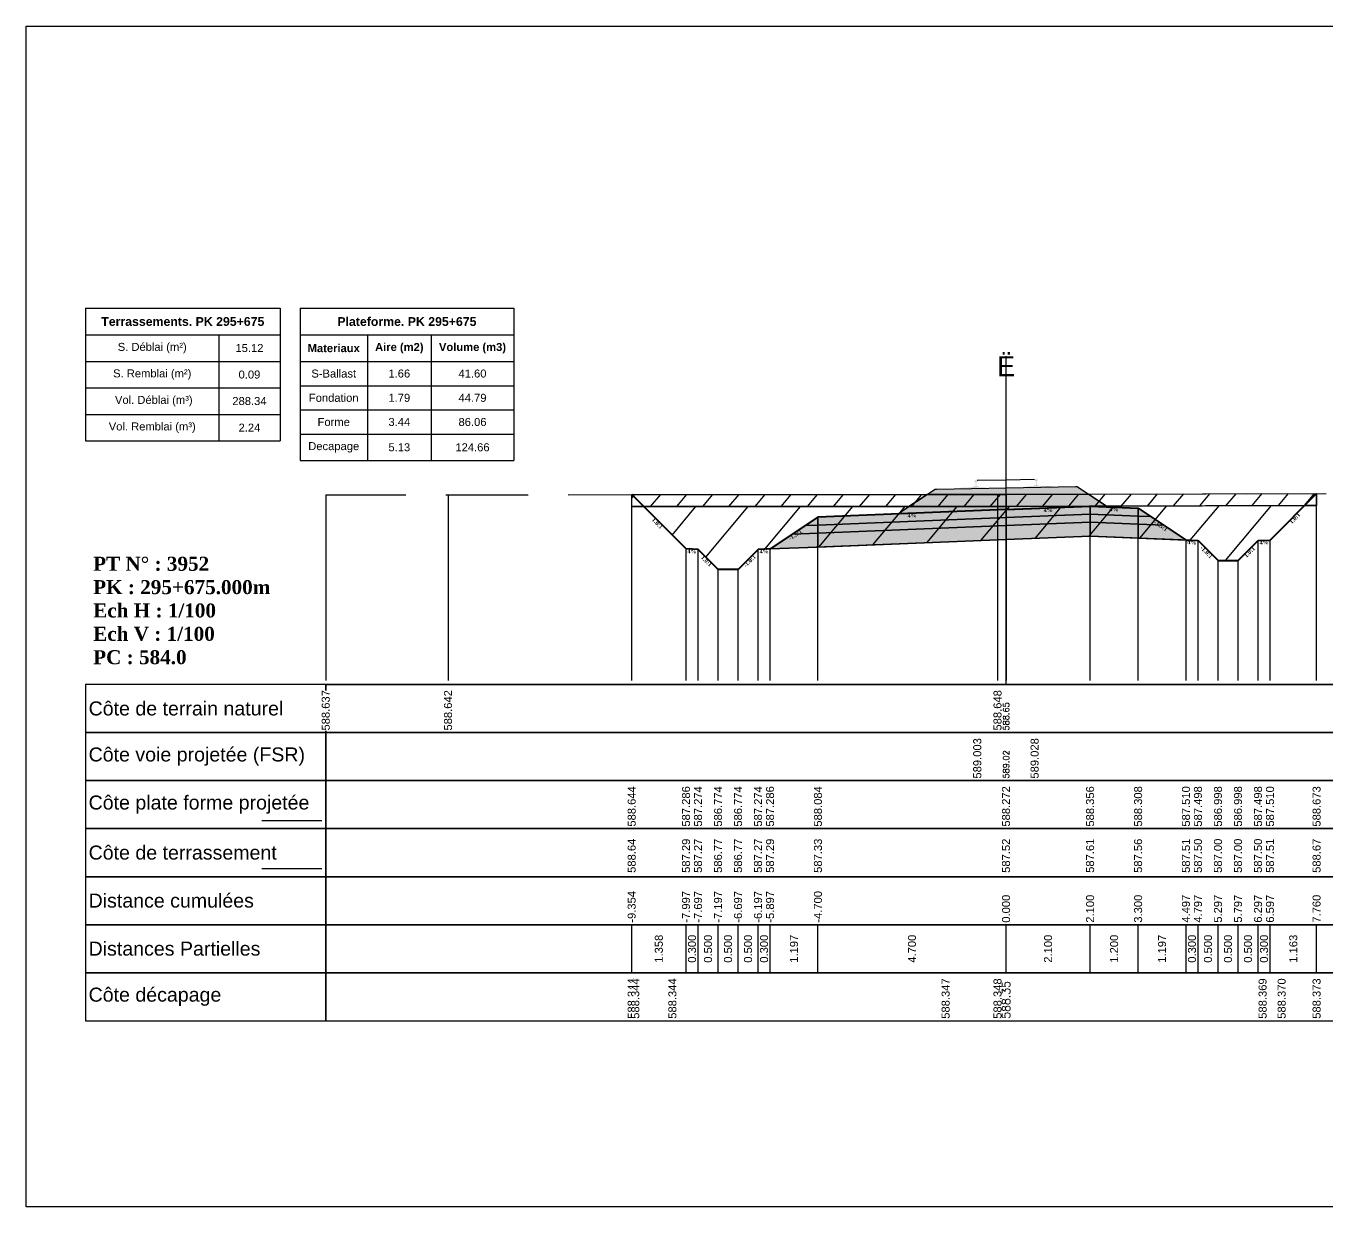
# Model space of a CAD drawing. Header units: millimetres. Extents: x 2762 to 3076, y 916 to 3305.
# Drawn here: x 2873.89 to 2906.4, y 3105.63 to 3135.13 of the extents above; entities that cross this region are included whole.
import ezdxf

# ---------------------------------------------------------------- set-up
doc = ezdxf.new("R2010")
doc.units = ezdxf.units.MM
doc.header["$LTSCALE"] = 2
doc.linetypes.add('CACHE', pattern=[9.525, 6.35, -3.175])
doc.linetypes.add('DASHED', pattern=[0.75, 0.5, -0.25])
for name, color, linetype in [('C-ANNO-TABL', 1, 'Continuous'), ('C-ANNO-TABL-TEXT', 150, 'Continuous'), ('C-ANNO-TABL-TITL', 150, 'Continuous'), ('C-ANNO-TABL-TTBL', 5, 'Continuous'), ('C-ROAD-CORR', 5, 'Continuous'), ('C-ROAD-SCTN', 7, 'Continuous')]:
    doc.layers.add(name, color=color, linetype=linetype)
doc.styles.add('ARIAL', font='arial.ttf')
doc.styles.add('C3D_Etiquette', font='romans.shx')
doc.styles.add('C3D_Profil_Travers', font='romans.shx')
doc.styles.get("Standard").update_dxf_attribs({"font": 'arial.ttf'})

msp = doc.modelspace()

# ---------------------------------------------------------------- hatches: boundary and pattern name
at = {"linetype": 'Continuous', "lineweight": -3}
msp.add_hatch(color=254, dxfattribs=at).paths.add_polyline_path([(2897.169, 3123.395), (2897.166, 3123.58), (2897.28, 3123.603), (2897.628, 3123.609), (2897.628, 3123.614), (2897.554, 3123.613), (2897.554, 3123.623), (2897.555, 3123.624), (2897.556, 3123.624), (2897.558, 3123.625), (2897.578, 3123.627), (2897.581, 3123.627), (2897.584, 3123.629), (2897.612, 3123.64), (2897.614, 3123.641), (2897.615, 3123.642), (2897.616, 3123.644), (2897.617, 3123.648), (2897.618, 3123.655), (2897.619, 3123.664), (2897.62, 3123.674), (2897.62, 3123.698), (2897.619, 3123.714), (2897.618, 3123.72), (2897.617, 3123.726), (2897.616, 3123.731), (2897.616, 3123.733), (2897.615, 3123.736), (2897.614, 3123.738), (2897.613, 3123.739), (2897.612, 3123.741), (2897.61, 3123.741), (2897.595, 3123.747), (2897.592, 3123.748), (2897.592, 3123.749), (2897.591, 3123.751), (2897.591, 3123.753), (2897.591, 3123.771), (2897.591, 3123.776), (2897.592, 3123.778), (2897.594, 3123.78), (2897.596, 3123.782), (2897.599, 3123.783), (2897.6, 3123.784), (2897.604, 3123.785), (2897.608, 3123.785), (2897.611, 3123.785), (2897.615, 3123.786), (2897.62, 3123.786), (2897.623, 3123.786), (2897.626, 3123.786), (2897.63, 3123.786), (2897.633, 3123.786), (2897.637, 3123.786), (2897.642, 3123.786), (2897.645, 3123.786), (2897.649, 3123.785), (2897.653, 3123.785), (2897.654, 3123.784), (2897.656, 3123.783), (2897.659, 3123.781), (2897.661, 3123.779), (2897.662, 3123.777), (2897.663, 3123.772), (2897.663, 3123.754), (2897.663, 3123.752), (2897.662, 3123.75), (2897.662, 3123.749), (2897.659, 3123.748), (2897.644, 3123.742), (2897.643, 3123.741), (2897.641, 3123.74), (2897.64, 3123.738), (2897.64, 3123.737), (2897.639, 3123.733), (2897.638, 3123.731), (2897.638, 3123.727), (2897.637, 3123.721), (2897.637, 3123.714), (2897.636, 3123.698), (2897.637, 3123.675), (2897.638, 3123.664), (2897.639, 3123.655), (2897.641, 3123.648), (2897.642, 3123.644), (2897.642, 3123.643), (2897.644, 3123.641), (2897.646, 3123.64), (2897.674, 3123.63), (2897.677, 3123.629), (2897.681, 3123.629), (2897.701, 3123.627), (2897.702, 3123.627), (2897.703, 3123.626), (2897.704, 3123.625), (2897.704, 3123.615), (2897.63, 3123.614), (2897.63, 3123.609), (2897.834, 3123.612), (2897.966, 3123.584), (2898.8, 3123.598), (2898.931, 3123.631), (2899.135, 3123.635), (2899.135, 3123.64), (2899.061, 3123.639), (2899.061, 3123.649), (2899.062, 3123.65), (2899.063, 3123.651), (2899.064, 3123.651), (2899.084, 3123.653), (2899.088, 3123.654), (2899.091, 3123.655), (2899.119, 3123.666), (2899.121, 3123.667), (2899.122, 3123.668), (2899.123, 3123.67), (2899.124, 3123.674), (2899.125, 3123.681), (2899.126, 3123.69), (2899.127, 3123.701), (2899.126, 3123.724), (2899.125, 3123.74), (2899.125, 3123.747), (2899.124, 3123.753), (2899.123, 3123.757), (2899.123, 3123.759), (2899.122, 3123.762), (2899.121, 3123.764), (2899.12, 3123.766), (2899.118, 3123.767), (2899.117, 3123.768), (2899.102, 3123.773), (2899.099, 3123.774), (2899.098, 3123.775), (2899.098, 3123.777), (2899.098, 3123.779), (2899.097, 3123.797), (2899.098, 3123.802), (2899.099, 3123.804), (2899.101, 3123.806), (2899.103, 3123.808), (2899.106, 3123.809), (2899.107, 3123.81), (2899.11, 3123.811), (2899.114, 3123.811), (2899.118, 3123.812), (2899.122, 3123.812), (2899.127, 3123.812), (2899.13, 3123.812), (2899.133, 3123.812), (2899.136, 3123.812), (2899.14, 3123.812), (2899.144, 3123.812), (2899.149, 3123.812), (2899.152, 3123.812), (2899.156, 3123.812), (2899.16, 3123.811), (2899.161, 3123.81), (2899.163, 3123.809), (2899.165, 3123.808), (2899.168, 3123.805), (2899.169, 3123.803), (2899.169, 3123.799), (2899.17, 3123.781), (2899.17, 3123.778), (2899.169, 3123.777), (2899.169, 3123.776), (2899.166, 3123.774), (2899.151, 3123.768), (2899.149, 3123.767), (2899.148, 3123.766), (2899.147, 3123.765), (2899.146, 3123.763), (2899.146, 3123.759), (2899.145, 3123.758), (2899.144, 3123.753), (2899.144, 3123.747), (2899.143, 3123.741), (2899.143, 3123.725), (2899.143, 3123.701), (2899.145, 3123.691), (2899.146, 3123.682), (2899.147, 3123.675), (2899.148, 3123.67), (2899.149, 3123.669), (2899.15, 3123.668), (2899.153, 3123.666), (2899.181, 3123.656), (2899.184, 3123.655), (2899.187, 3123.655), (2899.207, 3123.654), (2899.209, 3123.653), (2899.21, 3123.653), (2899.211, 3123.651), (2899.211, 3123.642), (2899.137, 3123.64), (2899.137, 3123.635), (2899.485, 3123.641), (2899.6, 3123.622), (2899.604, 3123.437)])
h = msp.add_hatch(dxfattribs=at)
h.set_pattern_fill('_U', color=150, scale=0.5, angle=50, style=0, pattern_type=0)
h.set_pattern_definition([(50, (2905.8386, 3123.15603), (-0.383022, 0.321394), [])])
h.paths.add_polyline_path([(2905.839, 3123.156), (2906.14, 3123.457), (2906.14, 3123.157)])
h.paths.add_polyline_path([(2900.453, 3123.139), (2900.48, 3123.14), (2900.502, 3123.139)])
h.paths.add_polyline_path([(2900.441, 3123.439), (2906.14, 3123.457), (2905.839, 3123.156), (2900.889, 3123.14)])
h.paths.add_polyline_path([(2895.953, 3123.13), (2896.404, 3123.431), (2898.167, 3123.431), (2900.441, 3123.439), (2900.889, 3123.14), (2900.502, 3123.139), (2900.48, 3123.14), (2900.453, 3123.139), (2898.167, 3123.131)])
h.paths.add_polyline_path([(2889.025, 3123.427), (2896.404, 3123.431), (2895.953, 3123.13), (2889.325, 3123.128)])
h.paths.add_polyline_path([(2889.025, 3123.127), (2889.025, 3123.427), (2889.325, 3123.128)])
h = msp.add_hatch(dxfattribs=at)
h.set_pattern_fill('_U', color=3, angle=50, style=0, pattern_type=0)
h.set_pattern_definition([(50, (2905.8386, 3123.156), (-0.766044, 0.64279), [])])
h.paths.add_polyline_path([(2905.839, 3123.156), (2906.14, 3123.457), (2906.14, 3123.157)])
h.paths.add_polyline_path([(2889.025, 3123.127), (2889.025, 3123.427), (2889.325, 3123.128)])
h = msp.add_hatch(dxfattribs=at)
h.set_pattern_fill('GRAVEL', color=252, scale=0.009, style=0)
h.set_pattern_definition([(228.0128, (2900.666766, 3123.367463), (-1.8288, -2.0574), [0.030755, -3.0447435]), (184.96974, (2900.646192, 3123.344603), (2.743199999, 0.228600013), [0.0527764, -5.2248644]), (132.51045, (2900.593614, 3123.340031), (2.286, -2.5146), [0.0372133, -3.684125]), (267.2737, (2900.50446, 3123.282881), (0.2286, 4.572), [0.0480604, -4.7579794]), (292.83365, (2900.502174, 3123.234875), (-1.143, 2.7432), [0.047127, -4.6655827]), (357.2737, (2900.520462, 3123.191441), (-4.572, 0.2286), [0.0480604, -4.7579794]), (37.69424, (2900.568468, 3123.189155), (-2.9718, -2.286), [0.0635574, -6.2921804]), (72.25533, (2900.61876, 3123.228017), (1.6002, 5.0292), [0.0600048, -5.940473]), (121.42957, (2900.637048, 3123.285167), (-1.8288, 2.9718), [0.048223, -4.774099]), (175.23636, (2900.611902, 3123.326315), (2.5146, -0.2286), [0.055054, -2.697654]), (222.39744, (2900.557038, 3123.330887), (-2.7432, -2.5146), [0.071197, -7.0485095]), (138.81407, (2900.730774, 3123.280595), (-1.6002, 1.3716), [0.0243004, -2.405751]), (171.46923, (2900.712486, 3123.296597), (2.9718, -0.4572), [0.0462314, -4.5769175]), (225, (2900.66677, 3123.30346), (-3e-17, -0.2286), [0.032329, -0.29096]), (203.1986, (2900.650764, 3123.330887), (1.143, 0.4572), [0.01741, -1.723556]), (291.8014, (2900.63476, 3123.32403), (-0.2286, 0.6858), [0.024621, -1.206428]), (30.9638, (2900.643906, 3123.30117), (0.6858, 0.4572), [0.039989, -1.292967]), (161.565, (2900.678196, 3123.32174), (0.4572, -0.2286), [0.028916, -0.693981]), (16.38954, (2900.502174, 3123.324029), (2.286, 0.6858), [0.040508, -4.0102944]), (70.34618, (2900.541036, 3123.33546), (-0.9144, -2.5146), [0.033984, -3.3643994]), (293.1986, (2900.678196, 3123.367463), (-0.4572, 1.143), [0.034819, -1.7061465]), (343.61046, (2900.691912, 3123.335459), (-2.286, 0.6858), [0.040508, -4.0102944]), (339.44395, (2900.502174, 3123.182297), (-1.143, 0.4572), [0.039063, -1.914096]), (294.77514, (2900.53875, 3123.168581), (-1.143, 2.5146), [0.0327305, -3.2403234]), (66.8014, (2900.680482, 3123.138863), (0.4572, 1.143), [0.034819, -1.7061465]), (17.35402, (2900.694198, 3123.170867), (-2.9718, -0.9144), [0.0383204, -3.793714]), (69.44395, (2900.568468, 3123.138863), (-0.4572, -1.143), [0.0195316, -1.933628]), (101.3099, (2900.666766, 3123.138863), (-0.2286, 0.9144), [0.011656, -1.1539795]), (165.9638, (2900.66448, 3123.150293), (0.6858, -0.2286), [0.047127, -0.895415]), (186.009, (2900.61876, 3123.161723), (2.286, 0.2286), [0.043674, -4.323723]), (303.69, (2900.643906, 3123.280595), (-0.2286, 0.4572), [0.032969, -0.79126]), (353.15723, (2900.662194, 3123.253163), (3.8862, -0.4572), [0.05756, -5.698441]), (60.9454, (2900.719344, 3123.246305), (-0.9144, -1.6002), [0.023536, -2.330045]), (90, (2900.73077, 3123.26688), (-0.2286, 0.2286), [0.013716, -0.214884]), (120.25644, (2900.614188, 3123.168581), (0.9144, -1.6002), [0.031758, -3.1440547]), (48.0128, (2900.598186, 3123.196013), (1.8288, 2.0574), [0.06151, -3.0139886]), (0, (2900.63933, 3123.24173), (0.2286, 0.2286), [0.059436, -0.169164]), (325.30485, (2900.69877, 3123.241733), (2.286, -1.6002), [0.036145, -3.5783385]), (254.0546, (2900.728488, 3123.22116), (-0.2286, -0.9144), [0.033285, -1.6309485]), (207.64598, (2900.719344, 3123.189155), (-4.3434, -2.286), [0.054193, -5.365122]), (175.42608, (2900.671338, 3123.164009), (-2.9718, 0.2286), [0.0573327, -5.675926])])
h.paths.add_polyline_path([(2900.502, 3123.139), (2900.889, 3123.14), (2900.916, 3123.122)])
h.paths.add_polyline_path([(2896.404, 3123.431), (2896.608, 3123.567), (2896.652, 3123.567), (2900.114, 3123.627), (2900.158, 3123.627), (2900.441, 3123.439), (2898.167, 3123.431)])
h.paths.add_polyline_path([(2895.953, 3123.13), (2896.404, 3123.431), (2898.167, 3123.431), (2900.441, 3123.439), (2900.889, 3123.14), (2900.502, 3123.139), (2900.48, 3123.14), (2900.453, 3123.139), (2898.167, 3123.131)])
h.paths.add_polyline_path([(2895.679, 3122.948), (2895.953, 3123.13), (2898.167, 3123.131), (2900.453, 3123.139)])
h = msp.add_hatch(dxfattribs=at)
h.set_pattern_fill('_U', color=1, angle=50, style=0, pattern_type=0)
h.set_pattern_definition([(50, (2889.3252, 3123.1275), (-0.766044, 0.64279), [])])
h.paths.add_polyline_path([(2889.325, 3123.128), (2898.167, 3123.131), (2905.839, 3123.156), (2904.976, 3122.294), (2904.676, 3122.282), (2904.176, 3121.782), (2903.676, 3121.782), (2903.176, 3122.282), (2900.48, 3122.39), (2892.183, 3122.058), (2891.683, 3121.558), (2891.183, 3121.558), (2890.683, 3122.058), (2890.383, 3122.07)])
h = msp.add_hatch(color=11, dxfattribs=at)
h.paths.add_polyline_path([(2901.68, 3122.892), (2901.68, 3123.092), (2901.999, 3122.879)])
h.paths.add_polyline_path([(2900.48, 3122.94), (2900.48, 3123.14), (2901.68, 3123.092), (2901.68, 3122.892)])
h.paths.add_polyline_path([(2898.38, 3122.856), (2898.38, 3123.056), (2900.48, 3123.14), (2900.48, 3122.94)])
h.paths.add_polyline_path([(2893.68, 3122.668), (2893.68, 3122.868), (2898.38, 3123.056), (2898.38, 3122.856)])
h.paths.add_polyline_path([(2893.36, 3122.655), (2893.68, 3122.868), (2893.68, 3122.668)])
h = msp.add_hatch(color=30, dxfattribs=at)
h.paths.add_polyline_path([(2901.68, 3122.692), (2901.68, 3122.892), (2901.999, 3122.879), (2902.318, 3122.666)])
h.paths.add_polyline_path([(2900.48, 3122.74), (2900.48, 3122.94), (2901.68, 3122.892), (2901.68, 3122.692)])
h.paths.add_polyline_path([(2898.38, 3122.656), (2898.38, 3122.856), (2900.48, 3122.94), (2900.48, 3122.74)])
h.paths.add_polyline_path([(2893.68, 3122.468), (2893.68, 3122.668), (2898.38, 3122.856), (2898.38, 3122.656)])
h.paths.add_polyline_path([(2893.041, 3122.442), (2893.36, 3122.655), (2893.68, 3122.668), (2893.68, 3122.468)])
h = msp.add_hatch(color=83, dxfattribs=at)
h.paths.add_polyline_path([(2901.68, 3122.342), (2901.68, 3122.692), (2902.318, 3122.666), (2902.876, 3122.294)])
h.paths.add_polyline_path([(2900.48, 3122.39), (2900.48, 3122.74), (2901.68, 3122.692), (2901.68, 3122.342)])
h.paths.add_polyline_path([(2898.38, 3122.306), (2898.38, 3122.656), (2900.48, 3122.74), (2900.48, 3122.39)])
h.paths.add_polyline_path([(2893.68, 3122.118), (2893.68, 3122.468), (2898.38, 3122.656), (2898.38, 3122.306)])
h.paths.add_polyline_path([(2892.483, 3122.07), (2893.041, 3122.442), (2893.68, 3122.468), (2893.68, 3122.118)])

# ---------------------------------------------------------------- linework, layer by layer
at = {"color": 7, "linetype": 'Continuous', "lineweight": -3}
for p, q in [((2898.38, 3118.684), (2898.38, 3126.884)), ((2881.379, 3118.684), (2915.381, 3118.684)), ((2889.025, 3111.484), (2889.025, 3112.684)), ((2890.383, 3111.484), (2890.383, 3112.684)), ((2890.383, 3111.484), (2890.383, 3112.684)), ((2890.683, 3111.484), (2890.683, 3112.684)), ((2890.683, 3111.484), (2890.683, 3112.684)), ((2891.183, 3111.484), (2891.183, 3112.684)), ((2891.183, 3111.484), (2891.183, 3112.684)), ((2891.683, 3111.484), (2891.683, 3112.684)), ((2891.683, 3111.484), (2891.683, 3112.684)), ((2892.183, 3111.484), (2892.183, 3112.684)), ((2892.183, 3111.484), (2892.183, 3112.684)), ((2892.483, 3111.484), (2892.483, 3112.684)), ((2892.483, 3111.484), (2892.483, 3112.684)), ((2893.68, 3111.484), (2893.68, 3112.684)), ((2893.68, 3111.484), (2893.68, 3112.684)), ((2898.38, 3111.484), (2898.38, 3112.684)), ((2898.38, 3111.484), (2898.38, 3112.684)), ((2900.48, 3111.484), (2900.48, 3112.684)), ((2900.48, 3111.484), (2900.48, 3112.684)), ((2901.68, 3111.484), (2901.68, 3112.684)), ((2901.68, 3111.484), (2901.68, 3112.684)), ((2902.876, 3111.484), (2902.876, 3112.684)), ((2902.876, 3111.484), (2902.876, 3112.684)), ((2903.176, 3111.484), (2903.176, 3112.684)), ((2903.176, 3111.484), (2903.176, 3112.684)), ((2903.676, 3111.484), (2903.676, 3112.684)), ((2903.676, 3111.484), (2903.676, 3112.684)), ((2904.176, 3111.484), (2904.176, 3112.684)), ((2904.176, 3111.484), (2904.176, 3112.684)), ((2904.676, 3111.484), (2904.676, 3112.684)), ((2904.676, 3111.484), (2904.676, 3112.684)), ((2904.976, 3111.484), (2904.976, 3112.684)), ((2904.976, 3111.484), (2904.976, 3112.684)), ((2906.14, 3111.484), (2906.14, 3112.684))]:
    msp.add_line(p, q, dxfattribs=at)
at = {"color": 251, "linetype": 'Continuous', "lineweight": -3}
for p, q in [((2896.404, 3123.431), (2896.608, 3123.567)), ((2896.608, 3123.567), (2896.652, 3123.567)), ((2896.652, 3123.567), (2900.114, 3123.627)), ((2900.114, 3123.627), (2900.158, 3123.627)), ((2900.158, 3123.627), (2900.441, 3123.439)), ((2900.453, 3123.139), (2895.679, 3122.948)), ((2895.679, 3122.948), (2895.953, 3123.13)), ((2895.953, 3123.13), (2896.404, 3123.431)), ((2898.167, 3123.131), (2895.953, 3123.13)), ((2895.953, 3123.13), (2898.167, 3123.131)), ((2898.167, 3123.431), (2896.404, 3123.431)), ((2896.404, 3123.431), (2898.167, 3123.431)), ((2900.441, 3123.439), (2898.167, 3123.431)), ((2898.167, 3123.431), (2900.441, 3123.439)), ((2900.453, 3123.139), (2898.167, 3123.131)), ((2898.167, 3123.131), (2900.453, 3123.139)), ((2898.38, 3123.056), (2900.48, 3123.14)), ((2900.441, 3123.439), (2900.889, 3123.14)), ((2900.48, 3123.14), (2900.453, 3123.139)), ((2900.502, 3123.139), (2900.48, 3123.14)), ((2900.48, 3122.94), (2900.48, 3123.14)), ((2900.48, 3123.14), (2901.68, 3123.092)), ((2900.48, 3123.14), (2900.48, 3122.94)), ((2900.502, 3123.139), (2900.889, 3123.14)), ((2900.889, 3123.14), (2900.502, 3123.139)), ((2900.916, 3123.122), (2900.502, 3123.139)), ((2900.889, 3123.14), (2900.916, 3123.122)), ((2893.36, 3122.655), (2893.68, 3122.868)), ((2893.68, 3122.868), (2898.38, 3123.056)), ((2893.68, 3122.668), (2893.68, 3122.868)), ((2893.68, 3122.868), (2893.68, 3122.668)), ((2898.38, 3122.856), (2893.68, 3122.668)), ((2898.38, 3122.856), (2898.38, 3123.056)), ((2898.38, 3123.056), (2898.38, 3122.856)), ((2900.48, 3122.94), (2898.38, 3122.856)), ((2901.68, 3122.892), (2900.48, 3122.94)), ((2901.68, 3122.892), (2901.68, 3123.092)), ((2901.68, 3123.092), (2901.999, 3122.879)), ((2901.68, 3123.092), (2901.68, 3122.892)), ((2901.999, 3122.879), (2901.68, 3122.892)), ((2893.68, 3122.668), (2893.36, 3122.655))]:
    msp.add_line(p, q, dxfattribs=at)
at = {"color": 105, "linetype": 'DASHED', "lineweight": -3, "ltscale": 2}
for p, q in [((2898.38, 3123.432), (2914.357, 3123.483)), ((2881.38, 3123.421), (2884.436, 3123.425)), ((2884.436, 3123.425), (2898.167, 3123.431)), ((2898.167, 3123.431), (2898.38, 3123.432))]:
    msp.add_line(p, q, dxfattribs=at)
at = {"color": 253, "linetype": 'Continuous', "lineweight": -3}
for p, q in [((2900.441, 3123.439), (2906.14, 3123.457)), ((2905.839, 3123.156), (2906.14, 3123.457)), ((2906.14, 3123.457), (2905.839, 3123.156)), ((2905.839, 3123.156), (2906.14, 3123.457)), ((2906.14, 3123.457), (2906.14, 3123.157)), ((2906.14, 3123.457), (2906.14, 3123.157)), ((2889.025, 3123.427), (2896.404, 3123.431)), ((2889.325, 3123.128), (2889.025, 3123.427)), ((2889.025, 3123.127), (2889.025, 3123.427)), ((2889.025, 3123.427), (2889.325, 3123.128)), ((2889.025, 3123.127), (2889.025, 3123.427)), ((2889.025, 3123.427), (2889.325, 3123.128)), ((2889.325, 3123.128), (2889.025, 3123.127)), ((2889.325, 3123.128), (2889.025, 3123.127)), ((2889.325, 3123.128), (2898.167, 3123.131)), ((2895.953, 3123.13), (2889.325, 3123.128)), ((2890.383, 3122.07), (2889.325, 3123.128)), ((2895.953, 3123.13), (2896.404, 3123.431)), ((2896.404, 3123.431), (2895.953, 3123.13)), ((2898.167, 3123.131), (2895.953, 3123.13)), ((2896.404, 3123.431), (2898.167, 3123.431)), ((2898.167, 3123.431), (2900.441, 3123.439)), ((2898.167, 3123.131), (2905.839, 3123.156)), ((2900.453, 3123.139), (2898.167, 3123.131)), ((2900.889, 3123.14), (2900.441, 3123.439)), ((2900.441, 3123.439), (2900.889, 3123.14)), ((2900.453, 3123.139), (2900.48, 3123.14)), ((2900.48, 3123.14), (2900.453, 3123.139)), ((2900.502, 3123.139), (2900.453, 3123.139)), ((2900.48, 3123.14), (2900.502, 3123.139)), ((2900.502, 3123.139), (2900.48, 3123.14)), ((2900.889, 3123.14), (2900.502, 3123.139)), ((2905.839, 3123.156), (2900.889, 3123.14)), ((2905.839, 3123.156), (2904.976, 3122.294)), ((2906.14, 3123.157), (2905.839, 3123.156)), ((2906.14, 3123.157), (2905.839, 3123.156)), ((2900.48, 3122.39), (2892.183, 3122.058)), ((2903.176, 3122.282), (2900.48, 3122.39)), ((2903.676, 3121.782), (2903.176, 3122.282)), ((2904.676, 3122.282), (2904.176, 3121.782)), ((2904.976, 3122.294), (2904.676, 3122.282)), ((2890.683, 3122.058), (2890.383, 3122.07)), ((2891.183, 3121.558), (2890.683, 3122.058)), ((2892.183, 3122.058), (2891.683, 3121.558)), ((2891.683, 3121.558), (2891.183, 3121.558)), ((2904.176, 3121.782), (2903.676, 3121.782))]:
    msp.add_line(p, q, dxfattribs=at)
at = {"color": 8, "linetype": 'CACHE', "lineweight": -3}
for p, q in [((2906.14, 3118.784), (2906.14, 3123.457)), ((2889.025, 3118.784), (2889.025, 3123.427)), ((2898.38, 3118.784), (2898.38, 3122.306)), ((2898.38, 3118.784), (2898.38, 3122.306)), ((2900.48, 3118.784), (2900.48, 3122.39)), ((2901.68, 3118.784), (2901.68, 3122.342)), ((2902.876, 3118.784), (2902.876, 3122.294)), ((2903.176, 3118.784), (2903.176, 3122.282)), ((2904.676, 3118.784), (2904.676, 3122.282)), ((2904.976, 3118.784), (2904.976, 3122.294)), ((2890.383, 3118.784), (2890.383, 3122.07)), ((2890.683, 3118.784), (2890.683, 3122.058)), ((2892.183, 3118.784), (2892.183, 3122.058)), ((2892.483, 3118.784), (2892.483, 3122.07)), ((2893.68, 3118.784), (2893.68, 3122.118)), ((2891.183, 3118.784), (2891.183, 3121.558)), ((2891.683, 3118.784), (2891.683, 3121.558)), ((2903.676, 3118.784), (2903.676, 3121.782)), ((2904.176, 3118.784), (2904.176, 3121.782))]:
    msp.add_line(p, q, dxfattribs=at)
at = {"color": 98, "linetype": 'CACHE', "lineweight": -3}
for p, q in [((2881.38, 3123.421), (2881.38, 3118.784)), ((2884.436, 3123.425), (2884.436, 3118.784)), ((2898.167, 3123.431), (2898.167, 3118.784)), ((2898.38, 3123.432), (2898.38, 3118.784))]:
    msp.add_line(p, q, dxfattribs=at)
at = {"color": 6, "linetype": 'Continuous', "lineweight": -3}
for p, q in [((2889.025, 3123.127), (2889.115, 3123.127)), ((2889.115, 3123.127), (2890.043, 3123.128)), ((2890.043, 3123.128), (2896.87, 3123.131)), ((2896.87, 3123.131), (2898.167, 3123.131)), ((2898.167, 3123.131), (2898.38, 3123.132)), ((2898.38, 3123.132), (2904.791, 3123.153)), ((2904.791, 3123.153), (2905.267, 3123.154)), ((2905.267, 3123.154), (2906.14, 3123.157))]:
    msp.add_line(p, q, dxfattribs=at)
at = {"color": 53, "linetype": 'Continuous', "lineweight": -3}
for p, q in [((2893.68, 3122.668), (2898.38, 3122.856)), ((2898.38, 3122.856), (2900.48, 3122.94)), ((2898.38, 3122.656), (2898.38, 3122.856)), ((2898.38, 3122.856), (2898.38, 3122.656)), ((2900.48, 3122.74), (2900.48, 3122.94)), ((2900.48, 3122.94), (2901.68, 3122.892)), ((2900.48, 3122.94), (2900.48, 3122.74)), ((2901.68, 3122.692), (2901.68, 3122.892)), ((2901.68, 3122.892), (2901.999, 3122.879)), ((2901.68, 3122.892), (2901.68, 3122.692)), ((2901.999, 3122.879), (2902.318, 3122.666)), ((2893.041, 3122.442), (2893.36, 3122.655)), ((2893.36, 3122.655), (2893.68, 3122.668)), ((2893.68, 3122.468), (2893.68, 3122.668)), ((2893.68, 3122.668), (2893.68, 3122.468)), ((2898.38, 3122.656), (2893.68, 3122.468)), ((2893.68, 3122.468), (2898.38, 3122.656)), ((2900.48, 3122.74), (2898.38, 3122.656)), ((2898.38, 3122.656), (2900.48, 3122.74)), ((2898.38, 3122.306), (2898.38, 3122.656)), ((2898.38, 3122.656), (2898.38, 3122.306)), ((2901.68, 3122.692), (2900.48, 3122.74)), ((2900.48, 3122.39), (2900.48, 3122.74)), ((2900.48, 3122.74), (2901.68, 3122.692)), ((2900.48, 3122.74), (2900.48, 3122.39)), ((2902.318, 3122.666), (2901.68, 3122.692)), ((2901.68, 3122.342), (2901.68, 3122.692)), ((2901.68, 3122.692), (2902.318, 3122.666)), ((2901.68, 3122.692), (2901.68, 3122.342)), ((2902.318, 3122.666), (2902.876, 3122.294)), ((2892.483, 3122.07), (2893.041, 3122.442)), ((2893.68, 3122.468), (2893.041, 3122.442)), ((2893.041, 3122.442), (2893.68, 3122.468)), ((2893.68, 3122.118), (2893.68, 3122.468)), ((2893.68, 3122.468), (2893.68, 3122.118)), ((2898.38, 3122.306), (2893.68, 3122.118)), ((2900.48, 3122.39), (2898.38, 3122.306)), ((2901.68, 3122.342), (2900.48, 3122.39)), ((2902.876, 3122.294), (2901.68, 3122.342)), ((2893.68, 3122.118), (2892.483, 3122.07))]:
    msp.add_line(p, q, dxfattribs=at)
at = {"color": 154, "linetype": 'Continuous', "lineweight": -3}
msp.add_line((2879.779, 3115.284), (2881.279, 3115.284), dxfattribs=at)
at = {"color": 1, "linetype": 'Continuous', "lineweight": -3}
msp.add_line((2879.779, 3114.084), (2881.279, 3114.084), dxfattribs=at)
at = {"color": 7, "linetype": 'Continuous', "lineweight": -3}
for points in [[(2881.379, 3117.484), (2881.379, 3118.684), (2875.379, 3118.684), (2875.379, 3117.484)], [(2881.379, 3117.484), (2915.381, 3117.484), (2915.381, 3118.684), (2881.379, 3118.684)], [(2881.379, 3116.284), (2881.379, 3117.484), (2875.379, 3117.484), (2875.379, 3116.284)], [(2881.379, 3116.284), (2915.381, 3116.284), (2915.381, 3117.484), (2881.379, 3117.484)], [(2881.379, 3115.084), (2881.379, 3116.284), (2875.379, 3116.284), (2875.379, 3115.084)], [(2881.379, 3115.084), (2915.381, 3115.084), (2915.381, 3116.284), (2881.379, 3116.284)], [(2881.379, 3113.884), (2881.379, 3115.084), (2875.379, 3115.084), (2875.379, 3113.884)], [(2881.379, 3113.884), (2915.381, 3113.884), (2915.381, 3115.084), (2881.379, 3115.084)], [(2881.379, 3112.684), (2881.379, 3113.884), (2875.379, 3113.884), (2875.379, 3112.684)], [(2881.379, 3112.684), (2915.381, 3112.684), (2915.381, 3113.884), (2881.379, 3113.884)], [(2881.379, 3111.484), (2881.379, 3112.684), (2875.379, 3112.684), (2875.379, 3111.484)], [(2881.379, 3111.484), (2915.381, 3111.484), (2915.381, 3112.684), (2881.379, 3112.684)], [(2881.379, 3110.284), (2881.379, 3111.484), (2875.379, 3111.484), (2875.379, 3110.284)], [(2881.379, 3110.284), (2915.381, 3110.284), (2915.381, 3111.484), (2881.379, 3111.484)]]:
    msp.add_3dface(points, dxfattribs=at)
at = {"layer": 'C-ANNO-TABL', "color": 7, "linetype": 'Continuous', "lineweight": -3}
for p, q in [((2875.379, 3127.419), (2878.709, 3127.419)), ((2878.709, 3127.419), (2880.238, 3127.419)), ((2878.709, 3127.419), (2878.709, 3126.757)), ((2880.738, 3127.416), (2882.42, 3127.416)), ((2882.42, 3127.416), (2884.016, 3127.416)), ((2882.42, 3127.416), (2882.42, 3126.754)), ((2884.016, 3127.416), (2886.078, 3127.416)), ((2884.016, 3127.416), (2884.016, 3126.754)), ((2875.379, 3126.757), (2878.709, 3126.757)), ((2878.709, 3126.757), (2880.238, 3126.757)), ((2878.709, 3126.757), (2878.709, 3126.095)), ((2880.738, 3126.754), (2882.42, 3126.754)), ((2882.42, 3126.754), (2884.016, 3126.754)), ((2882.42, 3126.754), (2882.42, 3126.147)), ((2884.016, 3126.754), (2886.078, 3126.754)), ((2884.016, 3126.754), (2884.016, 3126.147)), ((2875.379, 3126.095), (2878.709, 3126.095)), ((2878.709, 3126.095), (2880.238, 3126.095)), ((2878.709, 3126.095), (2878.709, 3125.432)), ((2880.738, 3126.147), (2882.42, 3126.147)), ((2882.42, 3126.147), (2884.016, 3126.147)), ((2882.42, 3126.147), (2882.42, 3125.543)), ((2884.016, 3126.147), (2886.078, 3126.147)), ((2884.016, 3126.147), (2884.016, 3125.543)), ((2875.379, 3125.432), (2878.709, 3125.432)), ((2878.709, 3125.432), (2880.238, 3125.432)), ((2878.709, 3125.432), (2878.709, 3124.77)), ((2880.738, 3125.543), (2882.42, 3125.543)), ((2882.42, 3125.543), (2884.016, 3125.543)), ((2882.42, 3125.543), (2882.42, 3124.939)), ((2884.016, 3125.543), (2886.078, 3125.543)), ((2884.016, 3125.543), (2884.016, 3124.939)), ((2880.738, 3124.939), (2882.42, 3124.939)), ((2882.42, 3124.939), (2884.016, 3124.939)), ((2882.42, 3124.939), (2882.42, 3124.28)), ((2884.016, 3124.939), (2886.078, 3124.939)), ((2884.016, 3124.939), (2884.016, 3124.28))]:
    msp.add_line(p, q, dxfattribs=at)
at = {"layer": 'C-ANNO-TABL-TTBL', "color": 7, "linetype": 'Continuous', "lineweight": -3}
for p, q in [((2875.379, 3128.084), (2880.238, 3128.084)), ((2875.379, 3128.084), (2875.379, 3127.419)), ((2880.238, 3128.084), (2880.238, 3127.419)), ((2880.738, 3128.084), (2886.078, 3128.084)), ((2880.738, 3128.084), (2880.738, 3127.416)), ((2886.078, 3128.084), (2886.078, 3127.416)), ((2875.379, 3127.419), (2875.379, 3126.757)), ((2880.238, 3127.419), (2880.238, 3126.757)), ((2880.738, 3127.416), (2880.738, 3126.754)), ((2886.078, 3127.416), (2886.078, 3126.754)), ((2875.379, 3126.757), (2875.379, 3126.095)), ((2880.238, 3126.757), (2880.238, 3126.095)), ((2880.738, 3126.754), (2880.738, 3126.147)), ((2886.078, 3126.754), (2886.078, 3126.147)), ((2875.379, 3126.095), (2875.379, 3125.432)), ((2880.238, 3126.095), (2880.238, 3125.432)), ((2880.738, 3126.147), (2880.738, 3125.543)), ((2886.078, 3126.147), (2886.078, 3125.543)), ((2875.379, 3125.432), (2875.379, 3124.77)), ((2880.238, 3125.432), (2880.238, 3124.77)), ((2880.738, 3125.543), (2880.738, 3124.939)), ((2886.078, 3125.543), (2886.078, 3124.939)), ((2875.379, 3124.77), (2878.709, 3124.77)), ((2878.709, 3124.77), (2880.238, 3124.77)), ((2880.738, 3124.939), (2880.738, 3124.28)), ((2886.078, 3124.939), (2886.078, 3124.28)), ((2880.738, 3124.28), (2882.42, 3124.28)), ((2882.42, 3124.28), (2884.016, 3124.28)), ((2884.016, 3124.28), (2886.078, 3124.28))]:
    msp.add_line(p, q, dxfattribs=at)
at = {"layer": 'C-ROAD-CORR', "color": 1, "linetype": 'Continuous', "lineweight": 40}
for p, q in [((2904.976, 3122.294), (2906.14, 3123.457)), ((2890.383, 3122.07), (2889.025, 3123.427)), ((2898.38, 3123.056), (2900.48, 3123.14)), ((2900.48, 3123.14), (2901.68, 3123.092)), ((2893.68, 3122.868), (2892.483, 3122.07)), ((2898.38, 3123.056), (2893.68, 3122.868)), ((2901.68, 3123.092), (2902.876, 3122.294)), ((2902.876, 3122.294), (2903.176, 3122.282)), ((2903.176, 3122.282), (2903.676, 3121.782)), ((2904.176, 3121.782), (2904.676, 3122.282)), ((2904.676, 3122.282), (2904.976, 3122.294)), ((2890.683, 3122.058), (2890.383, 3122.07)), ((2891.183, 3121.558), (2890.683, 3122.058)), ((2892.183, 3122.058), (2891.683, 3121.558)), ((2892.483, 3122.07), (2892.183, 3122.058)), ((2891.683, 3121.558), (2891.183, 3121.558)), ((2903.676, 3121.782), (2904.176, 3121.782))]:
    msp.add_line(p, q, dxfattribs=at)
at = {"layer": 'C-ROAD-CORR', "color": 102, "linetype": 'Continuous', "lineweight": -3, "ltscale": 0.5}
for p, q in [((2898.38, 3122.306), (2893.68, 3122.118)), ((2898.38, 3122.306), (2900.48, 3122.39)), ((2900.48, 3122.39), (2901.68, 3122.342)), ((2901.68, 3122.342), (2902.876, 3122.294)), ((2893.68, 3122.118), (2892.483, 3122.07))]:
    msp.add_line(p, q, dxfattribs=at)
at = {"layer": 'C-ROAD-CORR', "color": 1, "linetype": 'Continuous', "lineweight": -3}
for p, q in [((2903.176, 3122.282), (2903.676, 3121.782)), ((2904.176, 3121.782), (2904.676, 3122.282)), ((2891.183, 3121.558), (2890.683, 3122.058)), ((2892.183, 3122.058), (2891.683, 3121.558))]:
    msp.add_line(p, q, dxfattribs=at)
at = {"layer": 'C-ROAD-SCTN', "color": 154, "linetype": 'Continuous', "lineweight": -3}
for p, q in [((2897.658, 3123.787), (2897.662, 3123.787)), ((2897.662, 3123.787), (2898.38, 3123.799)), ((2898.38, 3123.799), (2899.094, 3123.812)), ((2904.976, 3122.294), (2906.14, 3123.457)), ((2889.025, 3123.427), (2890.383, 3122.07)), ((2898.38, 3123.056), (2900.48, 3123.14)), ((2900.48, 3123.14), (2901.68, 3123.092)), ((2892.483, 3122.07), (2893.68, 3122.868)), ((2893.68, 3122.868), (2898.38, 3123.056)), ((2901.68, 3123.092), (2902.876, 3122.294)), ((2902.876, 3122.294), (2903.176, 3122.282)), ((2903.176, 3122.282), (2903.676, 3121.782)), ((2904.176, 3121.782), (2904.676, 3122.282)), ((2904.676, 3122.282), (2904.976, 3122.294)), ((2890.383, 3122.07), (2890.683, 3122.058)), ((2890.683, 3122.058), (2891.183, 3121.558)), ((2891.683, 3121.558), (2892.183, 3122.058)), ((2892.183, 3122.058), (2892.483, 3122.07)), ((2891.183, 3121.558), (2891.683, 3121.558)), ((2903.676, 3121.782), (2904.176, 3121.782))]:
    msp.add_line(p, q, dxfattribs=at)
at = {"layer": 'C-ROAD-SCTN', "color": 140, "linetype": 'Continuous', "lineweight": -3}
for p, q in [((2895.679, 3122.948), (2896.608, 3123.567)), ((2896.608, 3123.567), (2896.652, 3123.567)), ((2896.652, 3123.567), (2898.38, 3123.597)), ((2898.38, 3123.597), (2900.114, 3123.627)), ((2900.114, 3123.627), (2900.158, 3123.627)), ((2900.158, 3123.627), (2900.916, 3123.122))]:
    msp.add_line(p, q, dxfattribs=at)
at = {"layer": 'C-ROAD-SCTN', "color": 1, "linetype": 'Continuous', "lineweight": -3}
for p, q in [((2904.976, 3122.294), (2906.14, 3123.457)), ((2889.025, 3123.427), (2890.383, 3122.07)), ((2893.68, 3122.118), (2898.38, 3122.306)), ((2898.38, 3122.306), (2900.48, 3122.39)), ((2900.48, 3122.39), (2901.68, 3122.342)), ((2901.68, 3122.342), (2902.876, 3122.294)), ((2902.876, 3122.294), (2903.176, 3122.282)), ((2903.176, 3122.282), (2903.676, 3121.782)), ((2904.176, 3121.782), (2904.676, 3122.282)), ((2904.676, 3122.282), (2904.976, 3122.294)), ((2890.383, 3122.07), (2890.683, 3122.058)), ((2890.683, 3122.058), (2891.183, 3121.558)), ((2891.683, 3121.558), (2892.183, 3122.058)), ((2892.183, 3122.058), (2892.483, 3122.07)), ((2892.483, 3122.07), (2893.68, 3122.118)), ((2891.183, 3121.558), (2891.683, 3121.558)), ((2903.676, 3121.782), (2904.176, 3121.782))]:
    msp.add_line(p, q, dxfattribs=at)

# ---------------------------------------------------------------- texts
at = {"color": 7, "linetype": 'Continuous', "lineweight": -3}
for s, insert, char_height, attachment_point, style in [('{\\fWingdings|b0|i0|c2|p0;Ë}', (2898.38, 3126.384), 0.5, 8, 'C3D_Profil_Travers'), ('{\\fTimes New Roman|b1|i0|c0|p18;PT N° : 3952\\PPK : 295+675.000m\\PEch H : 1/100\\PEch V : 1/100\\PPC : 584.0}', (2875.568, 3119.184), 0.35, 7, 'C3D_Profil_Travers'), ('{\\fArial|b0|i0|c0|p34;Côte de terrain naturel}', (2875.454, 3118.084), 0.35, 4, 'C3D_Etiquette'), ('{\\fArial|b0|i0|c0|p34;Côte plate forme projetée}', (2875.454, 3115.684), 0.35, 4, 'C3D_Etiquette'), ('{\\fArial|b0|i0|c0|p34;Côte de terrassement}', (2875.454, 3114.484), 0.35, 4, 'C3D_Etiquette'), ('{\\fArial|b0|i0|c0|p34;Distance cumulées}', (2875.454, 3113.284), 0.35, 4, 'C3D_Etiquette'), ('{\\fArial|b0|i0|c0|p34;Distances Partielles}', (2875.454, 3112.084), 0.35, 4, 'C3D_Etiquette'), ('{\\fArial|b0|i0|c0|p34;Côte décapage}', (2875.454, 3110.884), 0.35, 4, 'C3D_Etiquette')]:
    msp.add_mtext(s, dxfattribs=dict(at, insert=insert, char_height=char_height, attachment_point=attachment_point, style=style))
at = {"color": 7, "linetype": 'Continuous', "lineweight": -3, "char_height": 0.1, "attachment_point": 2, "style": 'C3D_Etiquette'}
for s, insert, width, rotation in [('{\\fTimes New Roman|b1|i0|c0|p18;1.0:1}', (2889.701, 3122.746), 0.29001, 315), ('{\\fTimes New Roman|b1|i0|c0|p18;4%}', (2896.03, 3122.958), 0.42071, 2.2906), ('{\\fTimes New Roman|b1|i0|c0|p18;4%}', (2899.43, 3123.094), 0.37094, 2.2906), ('{\\fTimes New Roman|b1|i0|c0|p18;4%}', (2901.079, 3123.112), 0.42071, 357.7094), ('{\\fTimes New Roman|b1|i0|c0|p18;1.0:1}', (2905.561, 3122.873), 0.29001, 45), ('{\\fTimes New Roman|b1|i0|c0|p18;-1.5:1}', (2893.083, 3122.466), 0.34598, 33.6901), ('{\\fTimes New Roman|b1|i0|c0|p18;-1.5:1}', (2902.276, 3122.69), 0.34598, 326.3099), ('{\\fTimes New Roman|b1|i0|c0|p18;4%}', (2903.026, 3122.284), 0.42071, 357.7094), ('{\\fTimes New Roman|b1|i0|c0|p18;4%}', (2904.827, 3122.284), 0.37094, 2.2906), ('{\\fTimes New Roman|b1|i0|c0|p18;4%}', (2890.533, 3122.06), 0.37094, 357.7094), ('{\\fTimes New Roman|b1|i0|c0|p18;1.0:1}', (2890.93, 3121.805), 0.29001, 315), ('{\\fTimes New Roman|b1|i0|c0|p18;-1.0:1}', (2891.936, 3121.805), 0.34598, 45), ('{\\fTimes New Roman|b1|i0|c0|p18;4%}', (2892.333, 3122.06), 0.42071, 2.2906), ('{\\fTimes New Roman|b1|i0|c0|p18;-1.0:1}', (2903.424, 3122.029), 0.34598, 315), ('{\\fTimes New Roman|b1|i0|c0|p18;1.0:1}', (2904.429, 3122.029), 0.29001, 45)]:
    msp.add_mtext(s, dxfattribs=dict(at, insert=insert, width=width, rotation=rotation))
at = {"color": 7, "linetype": 'Continuous', "lineweight": -3, "insert": (2875.454, 3116.884), "char_height": 0.35, "attachment_point": 4}
msp.add_mtext('{\\fArial|b0|i0|c0|p34;Côte voie projetée (FSR)}', dxfattribs=at)
at = {"color": 7, "linetype": 'Continuous', "lineweight": -3, "rotation": 90, "style": 'C3D_Profil_Travers'}
for s, insert, char_height, attachment_point in [('589.02', (2898.38, 3116.334), 0.15, 4), ('{\\fArial|b0|i0|c0|p34;588.64}', (2889.025, 3113.979), 0.2, 4), ('{\\fArial|b0|i0|c0|p34;587.29}', (2890.383, 3113.979), 0.2, 4), ('{\\fArial|b0|i0|c0|p34;587.27}', (2890.683, 3113.979), 0.2, 4), ('{\\fArial|b0|i0|c0|p34;586.77}', (2891.183, 3113.979), 0.2, 4), ('{\\fArial|b0|i0|c0|p34;586.77}', (2891.683, 3113.979), 0.2, 4), ('{\\fArial|b0|i0|c0|p34;587.27}', (2892.183, 3113.979), 0.2, 4), ('{\\fArial|b0|i0|c0|p34;587.29}', (2892.483, 3113.979), 0.2, 4), ('{\\fArial|b0|i0|c0|p34;587.33}', (2893.68, 3113.979), 0.2, 4), ('{\\fArial|b0|i0|c0|p34;587.52}', (2898.38, 3113.979), 0.2, 4), ('{\\fArial|b0|i0|c0|p34;587.61}', (2900.48, 3113.979), 0.2, 4), ('{\\fArial|b0|i0|c0|p34;587.56}', (2901.68, 3113.979), 0.2, 4), ('{\\fArial|b0|i0|c0|p34;587.51}', (2902.876, 3113.979), 0.2, 4), ('{\\fArial|b0|i0|c0|p34;587.50}', (2903.176, 3113.979), 0.2, 4), ('{\\fArial|b0|i0|c0|p34;587.00}', (2903.676, 3113.979), 0.2, 4), ('{\\fArial|b0|i0|c0|p34;587.00}', (2904.176, 3113.979), 0.2, 4), ('{\\fArial|b0|i0|c0|p34;587.50}', (2904.676, 3113.979), 0.2, 4), ('{\\fArial|b0|i0|c0|p34;587.51}', (2904.976, 3113.979), 0.2, 4), ('{\\fArial|b0|i0|c0|p34;588.67}', (2906.14, 3113.979), 0.2, 4), ('{\\fArial|b0|i0|c0|p34;1.358}', (2889.704, 3112.084), 0.2, 5), ('{\\fArial|b0|i0|c0|p34;0.300}', (2890.533, 3112.084), 0.2, 5), ('{\\fArial|b0|i0|c0|p34;0.500}', (2890.933, 3112.084), 0.2, 5), ('{\\fArial|b0|i0|c0|p34;0.500}', (2891.433, 3112.084), 0.2, 5), ('{\\fArial|b0|i0|c0|p34;0.500}', (2891.933, 3112.084), 0.2, 5), ('{\\fArial|b0|i0|c0|p34;0.300}', (2892.333, 3112.084), 0.2, 5), ('{\\fArial|b0|i0|c0|p34;1.197}', (2893.081, 3112.084), 0.2, 5), ('{\\fArial|b0|i0|c0|p34;4.700}', (2896.03, 3112.084), 0.2, 5), ('{\\fArial|b0|i0|c0|p34;2.100}', (2899.43, 3112.084), 0.2, 5), ('{\\fArial|b0|i0|c0|p34;1.200}', (2901.08, 3112.084), 0.2, 5), ('{\\fArial|b0|i0|c0|p34;1.197}', (2902.278, 3112.084), 0.2, 5), ('{\\fArial|b0|i0|c0|p34;0.300}', (2903.026, 3112.084), 0.2, 5), ('{\\fArial|b0|i0|c0|p34;0.500}', (2903.426, 3112.084), 0.2, 5), ('{\\fArial|b0|i0|c0|p34;0.500}', (2903.926, 3112.084), 0.2, 5), ('{\\fArial|b0|i0|c0|p34;0.500}', (2904.426, 3112.084), 0.2, 5), ('{\\fArial|b0|i0|c0|p34;0.300}', (2904.826, 3112.084), 0.2, 5), ('{\\fArial|b0|i0|c0|p34;1.163}', (2905.558, 3112.084), 0.2, 5)]:
    msp.add_mtext(s, dxfattribs=dict(at, insert=insert, char_height=char_height, attachment_point=attachment_point))
at = {"layer": 'C-ANNO-TABL-TEXT', "color": 7, "linetype": 'Continuous', "lineweight": -3, "char_height": 0.2, "attachment_point": 5, "style": 'ARIAL'}
for s, insert in [('{\\fArial|b0|i0|c0|p34;\\C7;15.12}', (2879.473, 3127.088)), ('{\\fArial|b0|i0|c0|p34;\\C7;0.09}', (2879.473, 3126.426)), ('{\\fArial|b0|i0|c0|p34;\\C7;S-Ballast}', (2881.579, 3126.451)), ('{\\fArial|b0|i0|c0|p34;\\C7;1.66}', (2883.218, 3126.451)), ('{\\C18;\\c0;41.60}', (2885.047, 3126.451)), ('{\\fArial|b0|i0|c0|p34;\\C7;288.34}', (2879.473, 3125.764)), ('{\\fArial|b0|i0|c0|p34;\\C7;Fondation}', (2881.579, 3125.845)), ('{\\fArial|b0|i0|c0|p34;\\C7;1.79}', (2883.218, 3125.845)), ('{\\C18;\\c0;44.79}', (2885.047, 3125.845)), ('{\\fArial|b0|i0|c0|p34;\\C7;2.24}', (2879.473, 3125.101)), ('{\\fArial|b0|i0|c0|p34;\\C7;Forme}', (2881.579, 3125.241)), ('{\\fArial|b0|i0|c0|p34;\\C7;3.44}', (2883.218, 3125.241)), ('{\\C18;\\c0;86.06}', (2885.047, 3125.241)), ('{\\fArial|b0|i0|c0|p34;\\C7;Decapage}', (2881.579, 3124.609)), ('{\\fArial|b0|i0|c0|p34;\\C7;5.13}', (2883.218, 3124.609)), ('{\\C18;\\c0;124.66}', (2885.047, 3124.609))]:
    msp.add_mtext(s, dxfattribs=dict(at, insert=insert))
at = {"layer": 'C-ANNO-TABL-TITL', "color": 7, "linetype": 'Continuous', "lineweight": -3, "attachment_point": 5, "style": 'ARIAL'}
for s, insert, char_height in [('{\\fArial|b1|i0|c0|p34;\\C7;Terrassements. PK 295+675}', (2877.808, 3127.751), 0.22), ('{\\fArial|b1|i0|c0|p34;\\C18;\\c0;Plateforme. PK 295+675}', (2883.408, 3127.75), 0.22), ('{\\fArial|b0|i0|c0|p34;\\C7;S. Déblai (m²) }', (2877.044, 3127.088), 0.2), ('{\\fArial|b1|i0|c0|p34;\\C7;Materiaux   }', (2881.579, 3127.085), 0.2), ('{\\fArial|b1|i0|c0|p34;\\C7;Aire (m2)}', (2883.218, 3127.085), 0.2), ('{\\fArial|b1|i0|c0|p34;\\C7;Volume (m3)}', (2885.047, 3127.085), 0.2), ('{\\fArial|b0|i0|c0|p34;\\C7;S. Remblai (m²) }', (2877.044, 3126.426), 0.2), ('{\\fArial|b0|i0|c0|p34;\\C7; Vol. Déblai (m³) }', (2877.044, 3125.764), 0.2), ('{\\fArial|b0|i0|c0|p34;\\C7;Vol. Remblai (m³)}', (2877.044, 3125.101), 0.2)]:
    msp.add_mtext(s, dxfattribs=dict(at, insert=insert, char_height=char_height))

# ---------------------------------------------------------------- next in the draw order: texts
at = {"color": 7, "linetype": 'Continuous', "lineweight": -3, "char_height": 0.2, "attachment_point": 4, "rotation": 90, "style": 'C3D_Profil_Travers', "bg_fill": 3, "box_fill_scale": 1.000375, "bg_fill_color": 256, "bg_fill_true_color": 13158600, "bg_fill_transparency": 0}
for s, insert, width in [('{\\fArial|b0|i0|c0|p34;588.637}', (2881.38, 3117.534), 0.99553), ('{\\fArial|b0|i0|c0|p34;588.642}', (2884.436, 3117.534), 0.99347), ('{\\fArial|b0|i0|c0|p34;588.648}', (2898.167, 3117.534), 0.99595), ('{\\fArial|b0|i0|c0|p34;589.003}', (2897.658, 3116.334), 0.99553), ('{\\fArial|b0|i0|c0|p34;589.028}', (2899.094, 3116.334), 0.99595), ('{\\fArial|b0|i0|c0|p34;588.644}', (2889.025, 3115.134), 0.99471), ('{\\fArial|b0|i0|c0|p34;587.286}', (2890.383, 3115.134), 0.99539), ('{\\fArial|b0|i0|c0|p34;586.774}', (2891.183, 3115.134), 0.99471), ('{\\fArial|b0|i0|c0|p34;586.774}', (2891.683, 3115.134), 0.99471), ('{\\fArial|b0|i0|c0|p34;587.274}', (2892.183, 3115.134), 0.99471), ('{\\fArial|b0|i0|c0|p34;588.084}', (2893.68, 3115.134), 0.99471), ('{\\fArial|b0|i0|c0|p34;588.272}', (2898.38, 3115.134), 0.99347), ('{\\fArial|b0|i0|c0|p34;588.356}', (2900.48, 3115.134), 0.99539), ('{\\fArial|b0|i0|c0|p34;588.308}', (2901.68, 3115.134), 0.99595), ('{\\fArial|b0|i0|c0|p34;587.510}', (2902.876, 3115.134), 0.99484), ('{\\fArial|b0|i0|c0|p34;586.998}', (2903.676, 3115.134), 0.99595), ('{\\fArial|b0|i0|c0|p34;586.998}', (2904.176, 3115.134), 0.99595), ('{\\fArial|b0|i0|c0|p34;587.498}', (2904.676, 3115.134), 0.99595), ('{\\fArial|b0|i0|c0|p34;588.673}', (2906.14, 3115.134), 0.99553), ('{\\fArial|b0|i0|c0|p34;\\C256;-9.354}', (2889.025, 3112.734), 0.77755), ('{\\fArial|b0|i0|c0|p34;\\C256;-7.997}', (2890.383, 3112.734), 0.77838), ('{\\fArial|b0|i0|c0|p34;\\C256;-7.197}', (2891.183, 3112.734), 0.77838), ('{\\fArial|b0|i0|c0|p34;\\C256;-6.697}', (2891.683, 3112.734), 0.77838), ('{\\fArial|b0|i0|c0|p34;\\C256;-6.197}', (2892.183, 3112.734), 0.77838), ('{\\fArial|b0|i0|c0|p34;\\C256;-4.700}', (2893.68, 3112.734), 0.77769), ('{\\fArial|b0|i0|c0|p34;\\C256;0.000}', (2898.38, 3112.734), 0.68096), ('{\\fArial|b0|i0|c0|p34;\\C256;2.100}', (2900.48, 3112.734), 0.6844), ('{\\fArial|b0|i0|c0|p34;\\C256;3.300}', (2901.68, 3112.734), 0.68082), ('{\\fArial|b0|i0|c0|p34;\\C256;4.497}', (2902.876, 3112.734), 0.68978), ('{\\fArial|b0|i0|c0|p34;\\C256;5.297}', (2903.676, 3112.734), 0.68165), ('{\\fArial|b0|i0|c0|p34;\\C256;5.797}', (2904.176, 3112.734), 0.68165), ('{\\fArial|b0|i0|c0|p34;\\C256;6.297}', (2904.676, 3112.734), 0.68275), ('{\\fArial|b0|i0|c0|p34;\\C256;7.760}', (2906.14, 3112.734), 0.6793), ('{\\fArial|b0|i0|c0|p34;588.344}', (2889.025, 3110.334), 0.99471), ('{\\fArial|b0|i0|c0|p34;588.344}', (2890.043, 3110.334), 0.99471), ('{\\fArial|b0|i0|c0|p34;588.347}', (2896.87, 3110.334), 0.99553), ('{\\fArial|b0|i0|c0|p34;588.348}', (2898.167, 3110.334), 0.99595), ('{\\fArial|b0|i0|c0|p34;588.369}', (2904.791, 3110.334), 0.99595), ('{\\fArial|b0|i0|c0|p34;588.370}', (2905.267, 3110.334), 0.99484), ('{\\fArial|b0|i0|c0|p34;588.373}', (2906.14, 3110.334), 0.99553)]:
    msp.add_mtext(s, dxfattribs=dict(at, insert=insert, width=width))

# ---------------------------------------------------------------- next in the draw order: texts
at = {"color": 7, "linetype": 'Continuous', "lineweight": -3, "attachment_point": 4, "rotation": 90, "style": 'C3D_Profil_Travers'}
for s, insert, char_height in [('588.65', (2898.38, 3117.534), 0.15), ('588.35', (2898.38, 3110.334), 0.2)]:
    msp.add_mtext(s, dxfattribs=dict(at, insert=insert, char_height=char_height))
at = {"color": 7, "linetype": 'Continuous', "lineweight": -3, "char_height": 0.2, "attachment_point": 4, "rotation": 90, "style": 'C3D_Profil_Travers', "bg_fill": 3, "box_fill_scale": 1.000375, "bg_fill_color": 256, "bg_fill_true_color": 13158600, "bg_fill_transparency": 0}
for s, insert, width in [('{\\fArial|b0|i0|c0|p34;589.003}', (2897.662, 3116.334), 0.99553), ('{\\fArial|b0|i0|c0|p34;587.274}', (2890.683, 3115.134), 0.99471), ('{\\fArial|b0|i0|c0|p34;587.286}', (2892.483, 3115.134), 0.99539), ('{\\fArial|b0|i0|c0|p34;587.498}', (2903.176, 3115.134), 0.99595), ('{\\fArial|b0|i0|c0|p34;587.510}', (2904.976, 3115.134), 0.99484), ('{\\fArial|b0|i0|c0|p34;\\C256;-7.697}', (2890.683, 3112.734), 0.77838), ('{\\fArial|b0|i0|c0|p34;\\C256;-5.897}', (2892.483, 3112.734), 0.77838), ('{\\fArial|b0|i0|c0|p34;\\C256;4.797}', (2903.176, 3112.734), 0.68978), ('{\\fArial|b0|i0|c0|p34;\\C256;6.597}', (2904.976, 3112.734), 0.68275), ('{\\fArial|b0|i0|c0|p34;588.344}', (2889.115, 3110.334), 0.99471)]:
    msp.add_mtext(s, dxfattribs=dict(at, insert=insert, width=width))

# ---------------------------------------------------------------- next in the draw order: linework, layer by layer
msp.add_lwpolyline([(2873.89, 3135.133), (2922.89, 3135.133), (2922.89, 3105.633), (2873.89, 3105.633)], close=True)

doc.saveas('drawing.dxf')
